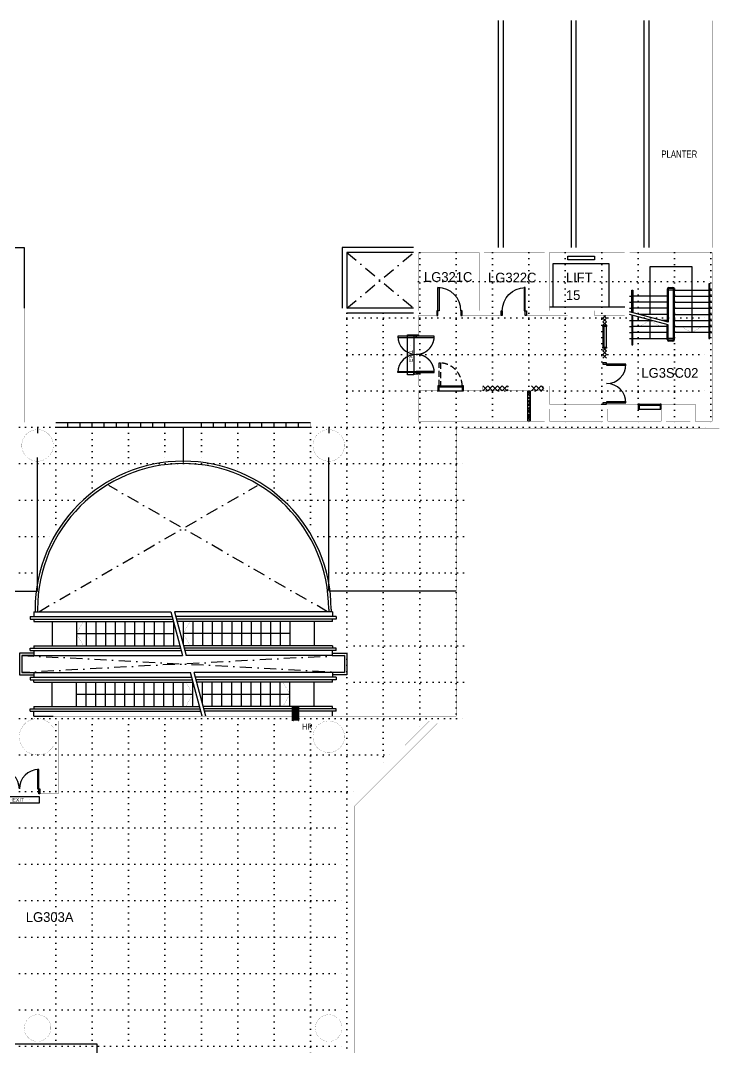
# Model space of a CAD drawing. Extents: x -163002 to 22103, y -103500 to 51643.
# Drawn here: x -6701 to 22103, y 6001 to 48302 of the extents above; entities that cross this region are included whole.
import ezdxf

# ---------------------------------------------------------------- set-up
doc = ezdxf.new("R2010")
doc.units = 0
doc.header["$LTSCALE"] = 1000
doc.header["$MEASUREMENT"] = 0
for name, pattern in [('DOT', [0.25, 0, -0.25]), ('s3113a$0$DASHDOT', [1, 0.5, -0.25, 0, -0.25]), ('s3113a$0$DOT', [0.25, 0, -0.25]), ('s3113a$0$HIDDEN', [0.375, 0.25, -0.125])]:
    doc.linetypes.add(name, pattern=pattern)
doc.layers.get('0').update_dxf_attribs({"linetype": 'CONTINUOUS'})
for name, color, linetype in [('4', 7, 'CONTINUOUS'), ('s3113a$0$11', 7, 'CONTINUOUS'), ('s3113a$0$20', 7, 'CONTINUOUS'), ('s3113a$0$22', 7, 'CONTINUOUS'), ('s3113a$0$23', 7, 'CONTINUOUS'), ('s3113a$0$25', 7, 'CONTINUOUS'), ('s3113a$0$30', 7, 'CONTINUOUS'), ('s3113a$0$39', 7, 'CONTINUOUS'), ('s3113a$0$42', 7, 'CONTINUOUS'), ('s3113a$0$48', 7, 'CONTINUOUS'), ('s3113a$0$56', 7, 'CONTINUOUS'), ('s3113a$0$6', 7, 'CONTINUOUS'), ('s3113a$0$7', 7, 'CONTINUOUS'), ('s3113a$0$9', 7, 'CONTINUOUS'), ('s3113a$0$ROOM-NO', 4, 'CONTINUOUS')]:
    doc.layers.add(name, color=color, linetype=linetype)
doc.styles.add('s3113a$0$STANDARD', font='txt')

# ---------------------------------------------------------------- blocks, each defined once
blk = doc.blocks.new('s3113a$0$D1700A')
at = {"layer": 's3113a$0$30', "color": 5, "linetype": 'Continuous'}
for points in [[(0, 0), (0.05, 0), (0.05, 1), (0.1, 1), (0.1, 0.2), (0, 0.2), (0, 0)], [(1.7, 0), (1.65, 0), (1.65, 1), (1.6, 1), (1.6, 0.2), (1.7, 0.2), (1.7, 0)]]:
    blk.add_lwpolyline(points, dxfattribs=at)
for centre, start, end in [((0.05, 0.2), 0, 90), ((1.650003, 0.2), 90, 180)]:
    blk.add_arc(centre, 0.800001, start, end, dxfattribs=at)
blk = doc.blocks.new('s3113a$0$EXIT')
at = {"layer": 's3113a$0$39', "color": 1, "linetype": 'Continuous'}
blk.add_lwpolyline([(-0.825, -0.25), (0.825, -0.25), (0.825, 0), (-0.825, 0)], close=True, dxfattribs=at)
at = {"layer": 's3113a$0$39', "color": 1, "linetype": 's3113a$0$DOT'}
for centre in [(-0.375001, -0.125), (0.375001, -0.125)]:
    blk.add_circle(centre, 0.025, dxfattribs=at)
at = {"layer": 's3113a$0$39', "color": 1, "linetype": 'Continuous', "style": 's3113a$0$STANDARD', "width": 1.1}
blk.add_text('EXIT', height=0.15, dxfattribs=at).set_placement((-0.3001, -0.2))
blk = doc.blocks.new('s3113a$0$HR')
at = {"layer": 's3113a$0$56', "color": 14, "linetype": 'Continuous'}
for p, q in [((0, 0.6), (0, 0)), ((0.0595, 0.051), (0.0671, 0.5491)), ((0.0863, 0.051), (0.0939, 0.5491)), ((0.1131, 0.051), (0.1207, 0.5491)), ((0.1399, 0.051), (0.1475, 0.5491)), ((0.1667, 0.051), (0.1743, 0.5491)), ((0.201, 0.5491), (0.1934, 0.051)), ((0.2202, 0.051), (0.2278, 0.5491)), ((0.247, 0.051), (0.2546, 0.5491))]:
    blk.add_line(p, q, dxfattribs=at)
for points in [[(0.0575, 0.575), (0.045, 0.575), (0.045, 0.025), (0.0575, 0.025)], [(0.2575, 0.025), (0.27, 0.025), (0.27, 0.575), (0.2575, 0.575)], [(0.0001, 0.28), (0.045, 0.28), (0.045, 0.33), (0.0001, 0.33)]]:
    blk.add_lwpolyline(points, close=True, dxfattribs=at)
for centre, start, end in [((0.08055, 0.549101), 0.000025, 180.000019), ((0.107336, 0.549101), 0.000025, 180.000019), ((0.134122, 0.549101), 0.000025, 180.000019), ((0.160907, 0.549101), 0.000025, 180.000019), ((0.187693, 0.549101), 0.000025, 180.000019), ((0.214479, 0.549101), 0.000025, 180.000019), ((0.241265, 0.549101), 0.000025, 180.000019), ((0.07295, 0.051), 179.999975, 359.999969), ((0.099736, 0.051), 179.999975, 359.999969), ((0.126522, 0.051), 179.999975, 359.999969), ((0.153307, 0.051), 179.999975, 359.999969), ((0.180093, 0.051), 179.999975, 359.999969), ((0.206879, 0.051), 179.999975, 359.999969), ((0.233665, 0.051), 179.999975, 359.999969)]:
    blk.add_arc(centre, 0.013393, start, end, dxfattribs=at)
at = {"layer": 's3113a$0$56', "color": 14, "linetype": 'Continuous', "style": 's3113a$0$STANDARD', "width": 0.666667}
blk.add_text('J.D.K.', height=0.0003, rotation=90, dxfattribs=at).set_placement((0.2696, 0.5732))
blk = doc.blocks.new('s3113a$0$D1050A')
at = {"layer": 's3113a$0$30', "color": 6, "linetype": 'Continuous'}
blk.add_lwpolyline([(0.05, 0.2), (0.05, 1.15), (0.1, 1.15), (0.1, 0.2), (0, 0.2), (0, 0), (0.05, 0), (0.05, 0.2)], dxfattribs=at)
blk.add_lwpolyline([(1, 0), (1.05, 0), (1.05, 0.2), (1, 0.2)], close=True, dxfattribs=at)
blk.add_arc((0.05, 0.2), 0.95, 0, 90, dxfattribs=at)
blk = doc.blocks.new('s3113a$0$D1600C')
at = {"layer": 's3113a$0$30', "color": 6, "linetype": 'Continuous'}
for points in [[(0.05, 0.2), (0, 0.2), (0, 0), (0.05, 0), (0.05, 0.85), (0.1, 0.85), (0.1, 0.1), (0.05, 0.1)], [(1.55, 0.2), (1.6, 0.2), (1.6, 0), (1.55, 0), (1.55, 0.85), (1.5, 0.85), (1.5, 0.1), (1.55, 0.1)]]:
    blk.add_lwpolyline(points, dxfattribs=at)
at = {"layer": 's3113a$0$30', "color": 6, "linetype": 's3113a$0$HIDDEN'}
for points in [[(0.05, -0.65), (0.1, -0.65), (0.1, 0.1), (0.05, 0.1)], [(1.5, -0.65), (1.55, -0.65), (1.55, 0.1), (1.5, 0.1)]]:
    blk.add_lwpolyline(points, close=True, dxfattribs=at)
at = {"layer": 's3113a$0$30', "color": 6, "linetype": 'Continuous'}
for centre, start, end in [((0.05, 0.1), 0, 90), ((1.550003, 0.1), 90, 180)]:
    blk.add_arc(centre, 0.750001, start, end, dxfattribs=at)
at = {"layer": 's3113a$0$30', "color": 6, "linetype": 's3113a$0$HIDDEN'}
for centre, start, end in [((0.05, 0.1), 270, 0), ((1.550003, 0.1), 180, 270)]:
    blk.add_arc(centre, 0.750001, start, end, dxfattribs=at)
blk = doc.blocks.new('s3113a$0$D1700B')
at = {"layer": 's3113a$0$30', "color": 14, "linetype": 'Continuous'}
for points in [[(0.05, 0.15), (0.1, 0.15), (0.1, 0.95), (0.05, 0.95)], [(1.6, 0.15), (1.65, 0.15), (1.65, 0.95), (1.6, 0.95)], [(0, 0), (0.05, 0), (0.05, 0.15), (0, 0.15)], [(1.65, 0), (1.7, 0), (1.7, 0.15), (1.65, 0.15)]]:
    blk.add_lwpolyline(points, close=True, dxfattribs=at)
for centre, start, end in [((0.05, 0.15), 0, 90), ((1.650003, 0.15), 90, 180)]:
    blk.add_arc(centre, 0.800001, start, end, dxfattribs=at)
blk = doc.blocks.new('s3113a')
at = {"layer": 's3113a$0$11', "color": 6, "linetype": 'Continuous'}
blk.add_line((18200, 36500), (15100, 36500), dxfattribs=at)
at = {"layer": 's3113a$0$11', "color": 14, "linetype": 'Continuous', "const_width": 5}
for points in [[(21800, 38950), (9500, 38950), (9500, 35350), (9700, 35350), (9700, 36150), (10450, 36150), (10450, 36350), (9700, 36350), (9700, 38750), (12200, 38750), (12200, 36350), (11500, 36350), (11500, 36150), (13100, 36150), (13100, 36350), (12400, 36350), (12400, 38750), (14900, 38750), (14900, 36350), (14150, 36350), (14150, 36150), (15850, 36150), (15850, 36350), (15100, 36350), (15100, 38750), (18200, 38750), (18200, 36350), (16950, 36350), (16950, 36150), (17300, 36150)], [(17535, 36150), (18200, 36150), (18200, 34400), (17300, 34400), (17300, 34200), (18400, 34200), (18400, 38750), (21800, 38750), (21800, 31798), (21100, 31798), (21100, 32500), (19700, 32500)], [(17300, 35748), (17300, 36150)], [(17300, 36150), (17535, 36150)], [(17300, 36150), (17450, 36150), (17450, 36150)], [(17450, 36150), (17450, 35748), (17300, 35748)], [(11250, 31600), (9500, 31600), (9500, 33750), (9700, 33750), (9700, 33250), (10500, 33250), (10500, 33050), (9700, 33050), (9700, 31800), (14900, 31800), (14900, 33050), (14850, 33050), (14850, 33250), (15100, 33250), (15100, 32500), (18754, 32500)], [(18754, 32500), (18756, 32300), (17500, 32300), (17500, 31799), (19700, 31799), (19700, 32500)]]:
    blk.add_lwpolyline(points, dxfattribs=at)
for points in [[(17300, 34400), (17300, 34802), (17450, 34802), (17450, 34400)], [(11550, 33250), (12350, 33250), (12350, 33050), (11550, 33050)], [(12350, 33250), (13400, 33250), (13400, 33050), (12350, 33050)], [(13400, 33050), (14350, 33050), (14350, 33250), (13400, 33250)], [(14350, 33250), (14850, 33250), (14850, 33050), (14350, 33050)], [(15100, 31800), (17300, 31800), (17300, 32300), (15100, 32300)], [(19900, 31800), (20900, 31800), (20900, 32300), (19900, 32300)]]:
    blk.add_lwpolyline(points, close=True, dxfattribs=at)
at = {"layer": 's3113a$0$11', "color": 6, "linetype": 'Continuous'}
blk.add_lwpolyline([(14300, 31800), (14200, 31800), (14200, 33050), (14300, 33050)], close=True, dxfattribs=at)
at = {"layer": 's3113a$0$20', "color": 14, "linetype": 'Continuous', "const_width": 5}
for points in [[(-6750, 36450), (-6550, 36450), (-6550, 31750), (-5250, 31750), (-5250, 31550), (-6750, 31550)], [(6750, 36450), (6550, 36450), (6550, 31750), (5250, 31750), (5250, 31550), (6750, 31550)], [(750, 31750), (-750, 31750), (-750, 31550), (750, 31550)]]:
    blk.add_lwpolyline(points, close=True, dxfattribs=at)
at = {"layer": 's3113a$0$20', "color": 14, "const_width": 5}
blk.add_lwpolyline([(-225, 31550), (225, 31550), (225, 31750), (-225, 31750)], close=True, dxfattribs=at)
at = {"layer": 's3113a$0$20', "color": 14, "linetype": 'Continuous', "const_width": 5}
for points in [[(10350, 19650), (-5350, 19650), (-5350, 19174)], [(10150, 19450), (-5150, 19450), (-5150, 16450), (-5900, 16450), (-5900, 16650), (-5350, 16650), (-5350, 18426)]]:
    blk.add_lwpolyline(points, dxfattribs=at)
at = {"layer": 's3113a$0$22', "color": 6, "linetype": 'Continuous'}
for p, q in [((14200, 33003), (14247, 33050)), ((14222, 33050), (14300, 32972)), ((14200, 32862), (14300, 32962)), ((14200, 32930), (14300, 32830)), ((14200, 32720), (14300, 32820)), ((14200, 32789), (14300, 32689)), ((14200, 32579), (14300, 32679)), ((14200, 32648), (14300, 32548)), ((14200, 32437), (14300, 32537)), ((14200, 32506), (14300, 32406)), ((14200, 32296), (14300, 32396)), ((14200, 32365), (14300, 32265)), ((14200, 32154), (14300, 32254)), ((14200, 32223), (14300, 32123)), ((14200, 32013), (14300, 32113)), ((14200, 32082), (14300, 31982)), ((14200, 31872), (14300, 31972)), ((14200, 31941), (14300, 31841)), ((14270, 31800), (14300, 31830))]:
    blk.add_line(p, q, dxfattribs=at)
at = {"layer": 's3113a$0$22', "color": 1, "linetype": 'Continuous'}
for points in [[(17450, 35748), (17300, 35898), (17450, 36048), (17348, 36150)], [(17300, 35748), (17450, 35898), (17300, 36048), (17402, 36150)], [(17450, 34400), (17300, 34550), (17450, 34700), (17348, 34802)], [(17300, 34400), (17450, 34550), (17300, 34700), (17402, 34802)], [(12350, 33050), (12550, 33250), (12750, 33050), (12950, 33250), (13150, 33050), (13350, 33250), (13400, 33200)], [(12350, 33250), (12550, 33050), (12750, 33250), (12950, 33050), (13150, 33250), (13350, 33050), (13400, 33100)], [(14350, 33050), (14550, 33250), (14750, 33050), (14850, 33150)], [(14350, 33250), (14550, 33050), (14750, 33250), (14850, 33150)]]:
    blk.add_lwpolyline(points, dxfattribs=at)
at = {"layer": 's3113a$0$23', "color": 14, "linetype": 'Continuous'}
for p, q in [((13000, 38950), (13000, 48300)), ((13200, 38950), (13200, 48300)), ((16000, 38950), (16000, 48300)), ((16200, 38950), (16200, 48300)), ((19000, 38950), (19000, 48300)), ((19200, 38950), (19200, 48300)), ((9500, 36450), (6750, 36450)), ((9500, 36250), (6750, 36250)), ((-5250, 31750), (5250, 31750)), ((-4750, 31550), (-4750, 31750)), ((-4250, 31550), (-4250, 31750)), ((-3750, 31550), (-3750, 31750)), ((-3250, 31550), (-3250, 31750)), ((-2750, 31550), (-2750, 31750)), ((-2250, 31550), (-2250, 31750)), ((-1750, 31550), (-1750, 31750)), ((-1250, 31550), (-1250, 31750)), ((-750, 31550), (-750, 31750)), ((750, 31550), (750, 31750)), ((1250, 31550), (1250, 31750)), ((1750, 31550), (1750, 31750)), ((2250, 31550), (2250, 31750)), ((2750, 31550), (2750, 31750)), ((3250, 31550), (3250, 31750)), ((3750, 31550), (3750, 31750)), ((4250, 31550), (4250, 31750)), ((4750, 31550), (4750, 31750)), ((-5250, 31550), (5250, 31550)), ((-6100, 24050), (-6100, 23950)), ((-6000, 24050), (-6000, 23950)), ((6000, 24050), (6000, 23950)), ((6100, 24050), (6100, 23950))]:
    blk.add_line(p, q, dxfattribs=at)
at = {"layer": 's3113a$0$23', "color": 14, "linetype": 's3113a$0$DASHDOT'}
for p, q in [((6750, 38750), (9500, 36450)), ((6750, 36450), (9500, 38750)), ((-5950, 23950), (3061, 29152)), ((5950, 23950), (-3061, 29152)), ((-6650, 22150), (6650, 21450)), ((6650, 22150), (-6650, 21450))]:
    blk.add_line(p, q, dxfattribs=at)
at = {"layer": 's3113a$0$23', "color": 14, "linetype": 'Continuous'}
for points in [[(-6150, 22250), (-6750, 22250), (-6750, 21350), (-6150, 21350)], [(-6150, 22150), (-6650, 22150), (-6650, 21450), (-6150, 21450)], [(6150, 22250), (6750, 22250), (6750, 21350), (6150, 21350)], [(6150, 22150), (6650, 22150), (6650, 21450), (6150, 21450)], [(-17050, 6150), (-3550, 6150), (-3550, -16450), (-17050, -16450)]]:
    blk.add_lwpolyline(points, dxfattribs=at)
at = {"layer": 's3113a$0$23', "color": 2, "linetype": 'Continuous'}
for radius in [6100, 6000]:
    blk.add_arc((0, 24050), radius, 0, 180, dxfattribs=at)
at = {"layer": 's3113a$0$25', "color": 10, "linetype": 'Continuous'}
for p, q in [((19240, 36200), (19240, 37782)), ((20960, 37782), (20960, 35450)), ((19950, 37240), (19950, 35888)), ((19990, 37240), (19990, 35877)), ((20015, 37305), (20185, 37305)), ((20185, 37265), (20015, 37265)), ((20210, 35160), (20210, 37240)), ((20250, 35160), (20250, 37240)), ((18400, 36950), (18490, 36950)), ((19950, 36950), (18530, 36950)), ((20210, 37200), (19990, 37200)), ((20250, 37200), (21670, 37200)), ((20250, 36950), (21670, 36950)), ((21710, 37200), (21800, 37200)), ((21710, 36950), (21800, 36950)), ((18400, 36700), (18490, 36700)), ((18400, 36450), (18490, 36450)), ((19950, 36700), (18530, 36700)), ((19950, 36450), (18530, 36450)), ((20250, 36700), (21670, 36700)), ((20250, 36450), (21670, 36450)), ((21710, 36700), (21800, 36700)), ((21710, 36450), (21800, 36450)), ((19990, 35877), (18400, 36303)), ((19990, 35774), (18400, 36200)), ((19950, 36200), (18786, 36200)), ((20250, 36200), (21670, 36200)), ((21710, 36200), (21800, 36200)), ((18400, 35950), (18490, 35950)), ((18400, 35700), (18490, 35700)), ((18530, 35950), (19333, 35950)), ((19950, 35700), (18530, 35700)), ((19240, 35200), (19240, 35950)), ((19950, 35950), (19719, 35950)), ((19950, 35160), (19950, 35785)), ((19990, 35160), (19990, 35774)), ((20250, 35950), (21670, 35950)), ((20250, 35700), (21670, 35700)), ((21710, 35950), (21800, 35950)), ((21710, 35700), (21800, 35700)), ((18400, 35450), (18490, 35450)), ((18400, 35200), (18490, 35200)), ((19950, 35450), (18530, 35450)), ((18530, 35200), (19950, 35200)), ((20210, 35200), (19990, 35200)), ((20185, 35135), (20015, 35135)), ((21670, 35450), (20250, 35450)), ((21710, 35450), (21800, 35450)), ((18490, 34950), (18530, 34950)), ((20185, 35095), (20015, 35095))]:
    blk.add_line(p, q, dxfattribs=at)
for points in [[(19240, 37782), (19240, 38175), (20960, 38175), (20960, 37782)], [(18490, 36279), (18490, 37200), (18530, 37200), (18530, 36269)], [(18490, 36176), (18490, 34950), (18530, 34950), (18530, 36165)]]:
    blk.add_lwpolyline(points, dxfattribs=at)
blk.add_lwpolyline([(21670, 35200), (21710, 35200), (21710, 37450), (21670, 37450)], close=True, dxfattribs=at)
at = {"layer": 's3113a$0$25', "color": 10, "linetype": 'Continuous', "const_width": 5}
for points in [[(18807, 35700), (19240, 35950), (19673, 35700)], [(20527, 35700), (20960, 35450), (21393, 35700)]]:
    blk.add_lwpolyline(points, dxfattribs=at)
at = {"layer": 's3113a$0$25', "color": 10, "linetype": 'Continuous'}
for centre, radius, start, end in [((20015, 37240), 65, 90, 180), ((20015, 37240), 25, 90, 180), ((20185, 37240), 65, 0, 90), ((20185, 37240), 25, 0, 90), ((20015, 35160), 65, 180, 270), ((20015, 35160), 25, 180, 270), ((20185, 35160), 25, 270, 0), ((20185, 35160), 65, 270, 0)]:
    blk.add_arc(centre, radius, start, end, dxfattribs=at)
at = {"layer": 's3113a$0$30', "color": 6, "linetype": 'Continuous'}
for p, q in [((17450, 34802), (17450, 35748)), ((10550, 33050), (11500, 33050))]:
    blk.add_line(p, q, dxfattribs=at)
at = {"layer": 's3113a$0$30', "color": 3, "linetype": 'Continuous'}
blk.add_line((18804, 32300), (19652, 32300), dxfattribs=at)
at = {"layer": 's3113a$0$30', "color": 6, "linetype": 'Continuous'}
for points in [[(17450, 35698), (17300, 35698), (17300, 35748), (17450, 35748)], [(17300, 34852), (17350, 34852), (17350, 35698), (17300, 35698)], [(17450, 34802), (17300, 34802), (17300, 34852), (17450, 34852)], [(10500, 33050), (10550, 33050), (10550, 33250), (10500, 33250)], [(10550, 33250), (11500, 33250), (11500, 33200), (10550, 33200)], [(11500, 33050), (11550, 33050), (11550, 33250), (11500, 33250)]]:
    blk.add_lwpolyline(points, close=True, dxfattribs=at)
at = {"layer": 's3113a$0$30', "color": 6, "linetype": 's3113a$0$HIDDEN'}
blk.add_lwpolyline([(10550, 33250), (10550, 34200), (10600, 34200), (10600, 33250)], close=True, dxfattribs=at)
at = {"layer": 's3113a$0$30', "color": 3, "linetype": 'Continuous'}
for points in [[(18756, 32300), (18804, 32300), (18804, 32500), (18756, 32500)], [(18804, 32500), (19652, 32500), (19652, 32450), (18804, 32450)], [(19652, 32300), (19700, 32300), (19700, 32500), (19652, 32500)]]:
    blk.add_lwpolyline(points, close=True, dxfattribs=at)
at = {"layer": 's3113a$0$30', "color": 6, "linetype": 's3113a$0$HIDDEN'}
blk.add_arc((10550, 33250), 950, 0, 90, dxfattribs=at)
at = {"layer": 's3113a$0$42', "color": 3, "linetype": 'Continuous'}
for p, q in [((-6300, 23750), (-454, 23750)), ((-6300, 23750), (-6300, 23650)), ((-6150, 23950), (-6150, 23750)), ((-6150, 23950), (-507, 23950)), ((-507, 23950), (-25, 22150)), ((6150, 23950), (-352, 23950)), ((-352, 23950), (130, 22150)), ((6300, 23750), (-298, 23750)), ((6150, 23950), (6150, 23750)), ((6300, 23750), (6300, 23650)), ((-6300, 23650), (-427, 23650)), ((-6150, 23650), (-6150, 23550)), ((-6150, 23550), (-400, 23550)), ((-5400, 23550), (-5400, 22550)), ((-4400, 23550), (-4400, 22550)), ((-4000, 23550), (-4000, 22550)), ((-3600, 23550), (-3600, 22550)), ((-3200, 23550), (-3200, 22550)), ((-2800, 23550), (-2800, 22550)), ((-2400, 23550), (-2400, 22550)), ((-2000, 23550), (-2000, 22550)), ((-1600, 23550), (-1600, 22550)), ((-1200, 23550), (-1200, 22550)), ((-800, 23550), (-800, 22550)), ((-400, 23550), (-400, 22550)), ((6300, 23650), (-271, 23650)), ((6150, 23550), (-245, 23550)), ((0, 23550), (0, 22637)), ((400, 23550), (400, 22550)), ((800, 23550), (800, 22550)), ((1200, 23550), (1200, 22550)), ((1600, 23550), (1600, 22550)), ((2000, 23550), (2000, 22550)), ((2400, 23550), (2400, 22550)), ((2800, 23550), (2800, 22550)), ((3200, 23550), (3200, 22550)), ((3600, 23550), (3600, 22550)), ((4000, 23550), (4000, 22550)), ((4400, 23550), (4400, 22550)), ((5400, 23550), (5400, 22550)), ((6150, 23550), (6150, 23650)), ((-4400, 23050), (-400, 23050)), ((4400, 23050), (0, 23050)), ((-6300, 22450), (-105, 22450)), ((-6300, 22350), (-6300, 22450)), ((-6150, 22550), (-132, 22550)), ((-6150, 22550), (-6150, 22450)), ((6150, 22550), (23, 22550)), ((6300, 22450), (50, 22450)), ((6150, 22550), (6150, 22450)), ((6300, 22350), (6300, 22450)), ((-6300, 22350), (-78, 22350)), ((-6150, 22350), (-6150, 22150)), ((-6150, 22150), (-25, 22150)), ((6300, 22350), (77, 22350)), ((6150, 22150), (130, 22150)), ((6150, 22150), (6150, 22350)), ((-6300, 21250), (350, 21250)), ((-6300, 21250), (-6300, 21150)), ((-6150, 21450), (-6150, 21250)), ((-6150, 21450), (297, 21450)), ((779, 19650), (297, 21450)), ((6150, 21450), (452, 21450)), ((934, 19650), (452, 21450)), ((6300, 21250), (506, 21250)), ((6150, 21450), (6150, 21250)), ((6300, 21250), (6300, 21150)), ((-6300, 21150), (377, 21150)), ((-6150, 21050), (-6150, 21150)), ((-6150, 21050), (404, 21050)), ((-5400, 20050), (-5400, 21050)), ((-4400, 20050), (-4400, 21050)), ((-4000, 20050), (-4000, 21050)), ((-3600, 20050), (-3600, 21050)), ((-3200, 20050), (-3200, 21050)), ((-2800, 20050), (-2800, 21050)), ((-2400, 20050), (-2400, 21050)), ((-2000, 20050), (-2000, 21050)), ((-1600, 20050), (-1600, 21050)), ((-1200, 20050), (-1200, 21050)), ((-800, 20050), (-800, 21050)), ((-400, 20050), (-400, 21050)), ((0, 20050), (0, 21050)), ((400, 20050), (400, 21050)), ((6300, 21150), (532, 21150)), ((6150, 21050), (559, 21050)), ((800, 20151), (800, 21050)), ((1200, 20050), (1200, 21050)), ((1600, 20050), (1600, 21050)), ((2000, 20050), (2000, 21050)), ((2400, 20050), (2400, 21050)), ((2800, 20050), (2800, 21050)), ((3200, 20050), (3200, 21050)), ((3600, 20050), (3600, 21050)), ((4000, 20050), (4000, 21050)), ((4400, 20050), (4400, 21050)), ((5400, 20050), (5400, 21050)), ((6150, 21050), (6150, 21150)), ((-4400, 20550), (400, 20550)), ((800, 20550), (4400, 20550)), ((-6300, 19950), (699, 19950)), ((-6300, 19850), (-6300, 19950)), ((-6150, 20050), (672, 20050)), ((-6150, 20050), (-6150, 19950)), ((6150, 20050), (827, 20050)), ((6300, 19950), (854, 19950)), ((6150, 19950), (6150, 20050)), ((6300, 19850), (6300, 19950)), ((-6300, 19850), (726, 19850)), ((-6150, 19650), (-6150, 19850)), ((-6150, 19650), (-5350, 19650)), ((6300, 19850), (881, 19850)), ((6150, 19650), (6150, 19850))]:
    blk.add_line(p, q, dxfattribs=at)
at = {"layer": 's3113a$0$42', "color": 6, "linetype": 'Continuous'}
blk.add_lwpolyline([(16950, 38450), (15850, 38450), (15850, 38600), (16950, 38600)], close=True, dxfattribs=at)
blk.add_lwpolyline([(15250, 36500), (15250, 38300), (17550, 38300), (17550, 36500)], dxfattribs=at)
at = {"layer": 's3113a$0$42', "color": 3, "linetype": 'Continuous', "const_width": 5}
for points in [[(-4400, 23050), (-4111, 23550)], [(0, 23050), (289, 23550)], [(-4400, 23050), (-4111, 22550)], [(0, 23050), (289, 22550)], [(400, 20550), (111, 21050)], [(4400, 20550), (4111, 21050)], [(400, 20550), (111, 20050)], [(4400, 20550), (4111, 20050)]]:
    blk.add_lwpolyline(points, dxfattribs=at)
at = {"layer": 's3113a$0$6', "color": 14, "linetype": 'Continuous', "const_width": 5}
for points in [[(-5350, 30800, 1), (-6650, 30800, 1)], [(6650, 30800, 1), (5350, 30800, 1)], [(6650, 18800, 1), (5350, 18800, 1)], [(-5450, 6800, 1), (-6550, 6800, 1)], [(6550, 6800, 1), (5450, 6800, 1)]]:
    blk.add_lwpolyline(points, format="xyb", close=True, dxfattribs=at)
blk.add_lwpolyline([(-5350, 19174, 3.741657), (-5350, 18426, 3.741657)], format="xyb", dxfattribs=at)
at = {"layer": 's3113a$0$7', "color": 4, "linetype": 'Continuous'}
for p, q in [((-6000, 31550), (-6000, 31300)), ((0, 31550), (0, 30100)), ((6000, 31550), (6000, 31300)), ((-6000, 24826), (-6000, 30300)), ((6000, 24827), (6000, 30300)), ((-11175, 24800), (-6003, 24800)), ((11250, 24800), (6003, 24800))]:
    blk.add_line(p, q, dxfattribs=at)
at = {"layer": 's3113a$0$7', "color": 5, "linetype": 'Continuous'}
for points in [[(-9500, 38950), (-9300, 38950), (-6550, 38950), (-6550, 36450)], [(9500, 38950), (9300, 38950), (6550, 38950), (6550, 36450)], [(9500, 38750), (9300, 38750), (6750, 38750), (6750, 36450)]]:
    blk.add_lwpolyline(points, dxfattribs=at)
at = {"layer": 's3113a$0$9', "color": 14, "linetype": 'Continuous', "const_width": 5}
for points in [[(7050, -18250), (7050, 15926), (10474, 19350), (11550, 19350), (11550, 31500), (22100, 31500), (22100, 48300)], [(21800, 48300), (21800, 38950)], [(10350, 19650), (11250, 19650), (11250, 31600)], [(6750, -18250), (6750, 16050), (10150, 19450)]]:
    blk.add_lwpolyline(points, dxfattribs=at)
at = {"xscale": 999.9979999999999, "yscale": 999.9979999999999, "zscale": 1000}
for name, p in [('s3113a$0$D1050A', (10450, 36150)), ('s3113a$0$HR', (4500, 19450)), ('s3113a$0$D1700A', (-7600, 16450)), ('s3113a$0$EXIT', (-6740, 16329))]:
    blk.add_blockref(name, p, dxfattribs=at)
at = {"xscale": 999.9979999999999, "zscale": 1000}
for name, p, yscale, rotation in [('s3113a$0$D1050A', (14150, 36150), -999.9979999999999, 180), ('s3113a$0$D1600C', (9700, 33750), 999.9979999999999, 90), ('s3113a$0$EXIT', (9503, 34532), -999.9979999999999, 90), ('s3113a$0$D1700B', (17300, 34200), 999.9979999999999, 270)]:
    blk.add_blockref(name, p, dxfattribs=dict(at, yscale=yscale, rotation=rotation))
at = {"layer": 's3113a$0$48', "color": 15, "linetype": 'Continuous', "style": 's3113a$0$STANDARD', "width": 0.8}
blk.add_text('PLANTER', height=300, dxfattribs=at).set_placement((19706, 42650))
at = {"layer": 's3113a$0$56', "color": 1, "linetype": 'Continuous', "style": 's3113a$0$STANDARD', "width": 0.84}
blk.add_text('HR', height=250, dxfattribs=at).set_placement((4896, 19089))
at = {"layer": 's3113a$0$ROOM-NO', "style": 's3113a$0$STANDARD'}
for s, p in [('LG321C', (9927, 37539)), ('LG322C', (12567, 37516)), ('LIFT ', (15774, 37519)), ('15', (15774, 36791)), ('LG3SC02', (18885, 33588)), ('LG303A', (-6482, 11172))]:
    blk.add_text(s, height=400, dxfattribs=at).set_placement(p)

msp = doc.modelspace()

# ---------------------------------------------------------------- linework, layer by layer
at = {"layer": '4', "color": 7, "linetype": 'DOT'}
for p, q in [((9750, 38750), (9750, 19050)), ((11250, 38750), (11250, 19350.1)), ((12750, 38750), (12750, 31500.1)), ((14250, 38750), (14250, 31500.1)), ((15750, 38750), (15750, 31500.1)), ((17250, 38750), (17250, 31500.1)), ((18750, 38750), (18750, 31500.1)), ((20250, 38750), (20250, 31500.1)), ((21750, 38750), (21750, 31500.1)), ((9700.4, 37550.1), (21750, 37550.1)), ((6750, 36250.1), (6750, -18249.9)), ((6750, 36050.1), (21750, 36050.1)), ((8250, 36250.1), (8250, 17550)), ((6750, 34550.1), (21750, 34550.1)), ((6750, 33050.1), (21750, 33050.1)), ((-29999.9, 31550.1), (21750, 31550.1)), ((-5249.9, 31550), (-5249.9, 27056.8)), ((-3749.9, 31550), (-3749.9, 28797.7)), ((-2249.9, 31550), (-2249.9, 29666.1)), ((-749.9, 31550), (-749.9, 30053.4)), ((750, 31550), (750, 30053.4)), ((2250, 31550), (2250, 29666.2)), ((3750, 31550), (3750, 28797.8)), ((5250, 31550), (5250, 27056.9)), ((-29999.9, 30050.1), (11550.1, 30050.1)), ((-29999.9, 28550.1), (-4043.7, 28550.1)), ((11550.1, 28550.1), (4043.9, 28550.1)), ((-29999.9, 27050.1), (-5253.7, 27050.1)), ((11550.1, 27050.1), (5253.9, 27050.1)), ((-29999.9, 25550.1), (-5861, 25550.1)), ((11550.1, 25550.1), (5861.2, 25550.1)), ((11550.1, 22550.1), (6750, 22550.1)), ((11550.1, 21050.1), (6750, 21050.1)), ((-29999.9, 19550.1), (11550.1, 19550.1)), ((-5249.9, 6050.1), (-5249.9, 19650.1)), ((-3749.9, 6050.1), (-3749.9, 19650.1)), ((-2249.9, 6050.1), (-2249.9, 19650.1)), ((-749.9, 6050.1), (-749.9, 19650.1)), ((750, 6050.1), (750, 19650.1)), ((2250, 6050.1), (2250, 19650.1)), ((3750, 6050.1), (3750, 19650.1)), ((5250, -18249.9), (5250, 19650.1)), ((-29999.9, 18050.1), (8750.1, 18050.1)), ((-29999.9, 16550.1), (7250.1, 16550.1)), ((-29999.9, 15050.1), (6750, 15050.1)), ((-29999.9, 13550.1), (6750, 13550.1)), ((-29999.9, 12050.1), (6750, 12050.1)), ((-29999.9, 10550.1), (6750, 10550.1)), ((-29999.9, 9050.1), (6750, 9050.1)), ((-29999.9, 7550.1), (6750, 7550.1)), ((-29999.9, 6050.1), (6750, 6050.1))]:
    msp.add_line(p, q, dxfattribs=at)

# ---------------------------------------------------------------- block references
msp.add_blockref('s3113a', (0, 0))

doc.saveas('drawing.dxf')
